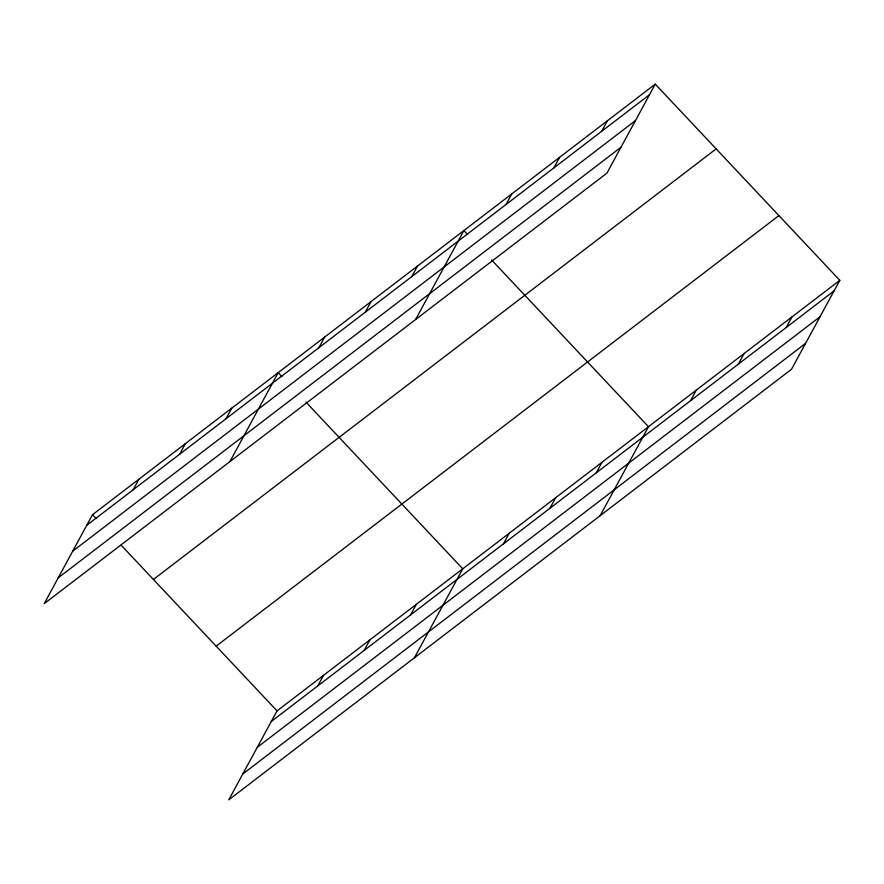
<?xml version="1.0" encoding="UTF-8"?>
<svg xmlns="http://www.w3.org/2000/svg" width="884" height="884" viewBox="0 0 884 884"><rect width="100%" height="100%" fill="white"/><g stroke="black" fill="none" stroke-linecap="round" stroke-linejoin="round"><path stroke-width="1.33" d="M655.254 84.146L92.5 514.72L44.2 603.684L606.954 173.109L655.254 84.146L839.8 280.316L791.5 369.28L228.746 799.854L277.046 710.891L839.8 280.316M133.186 489.769L138.932 479.194M179.618 454.243L185.353 443.68M226.039 418.729L231.785 408.154M229.906 461.592L278.206 372.628L281.897 376.551M318.892 347.677L324.638 337.113M365.324 312.163L371.059 301.588M411.756 276.637L417.491 266.062M415.613 319.5L463.912 230.547L467.603 234.47M506.013 204.513L511.748 193.95M553.848 167.916L559.583 157.341M601.684 131.318L607.418 120.743M317.732 685.94L323.478 675.376M364.164 650.414L369.899 639.85M410.596 614.899L416.331 604.324M414.452 657.762L462.752 568.799L305.886 402.054M503.449 543.848L509.184 533.284M549.87 508.333L555.616 497.758M596.302 472.807L602.037 462.233M600.159 515.67L648.469 426.718L491.603 259.973M690.559 400.684L696.294 390.12M738.394 364.086L744.129 353.512M786.23 327.489L791.965 316.914M86.765 525.295L649.508 94.721M72.72 551.163L635.463 120.589M58.245 577.816L620.999 147.241M153.396 579.462L716.15 148.888M216.149 646.16L778.903 215.585M271.311 721.466L834.065 290.891M257.266 747.334L820.02 316.759M242.791 773.986L805.545 343.412M92.5 514.72L96.19 518.643M121.108 545.13L277.046 710.891"/></g></svg>
